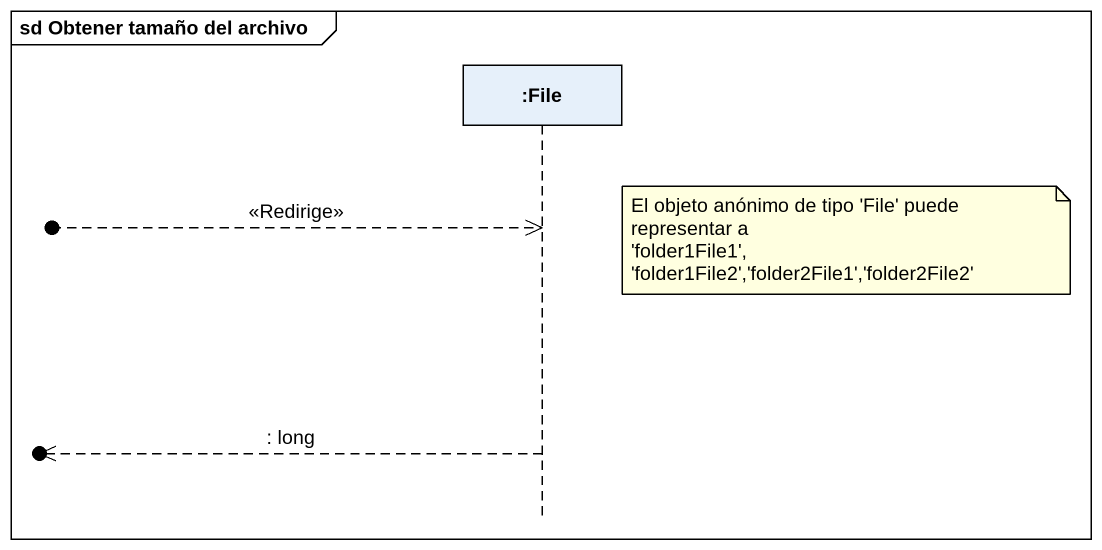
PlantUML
@startuml
mainframe sd Obtener tamaño del archivo
hide footbox
participant ":File" as File_

[o-->> File_ : <<Redirige>>
note right of File_
  El objeto anónimo de tipo 'File' puede representar a
  ~'folder1File1', 'folder1File2','folder2File1','folder2File2'
end note
[o<<-- File_ : : long
@enduml
